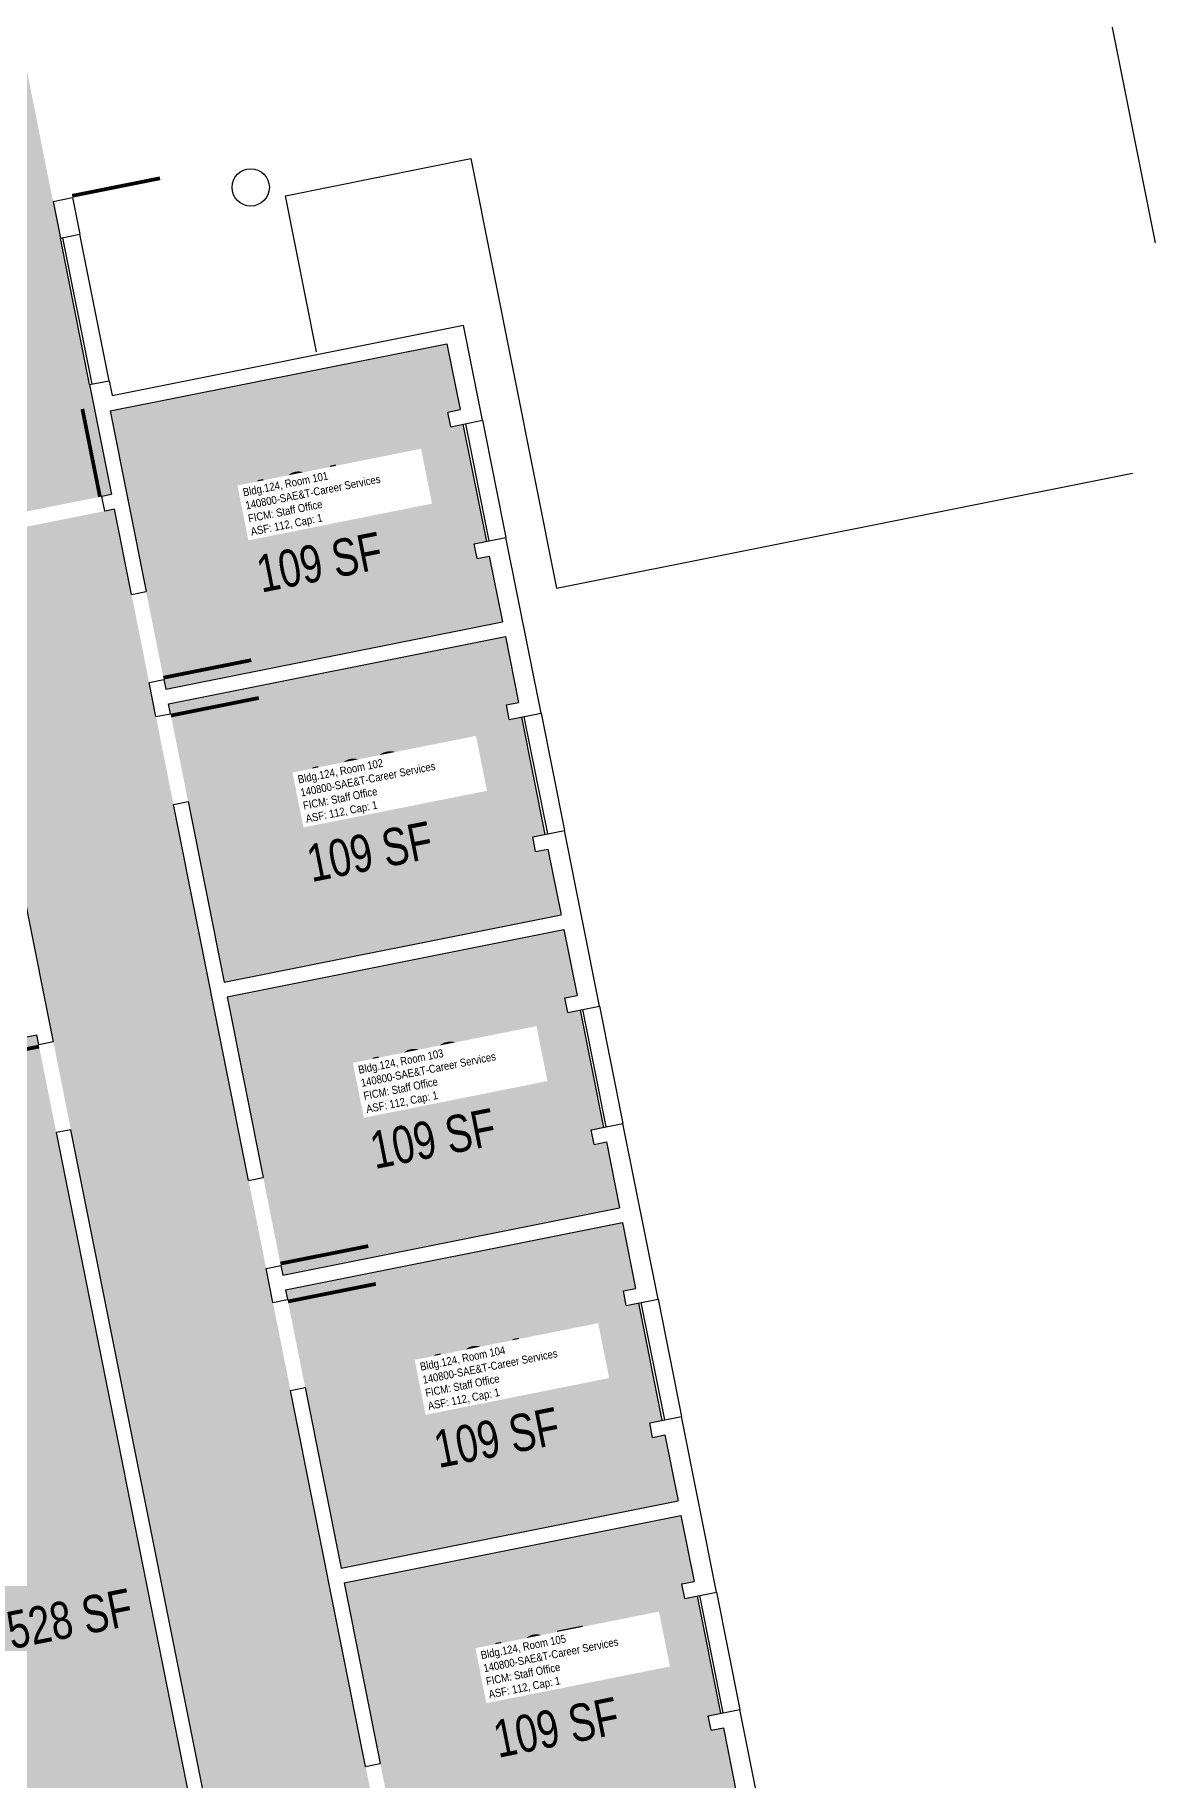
# Model space of a CAD drawing. Header units: inches. Extents: x 69201241 to 69203021, y 27664788 to 27666804.
# Drawn here: x 69201798 to 69202248, y 27665310 to 27666011 of the extents above; entities that cross this region are included whole.
import ezdxf
from ezdxf.enums import TextEntityAlignment as Align

# ---------------------------------------------------------------- set-up
doc = ezdxf.new("R2010")
doc.units = ezdxf.units.IN
doc.header["$LTSCALE"] = 100
doc.header["$MEASUREMENT"] = 0
for name, color, linetype in [('A-DOOR', 2, 'CONTINUOUS'), ('A-GLAZ', 1, 'CONTINUOUS'), ('A-IDEN-RNUM', 7, 'CONTINUOUS'), ('A-IDEN-SNUM', 4, 'CONTINUOUS'), ('A-IDEN-VNUM', 4, 'CONTINUOUS'), ('A-SITE', 3, 'CONTINUOUS'), ('A-WALL', 5, 'CONTINUOUS'), ('AREA-TEXT', 3, 'CONTINUOUS'), ('Rooms-Category-Color', 7, 'CONTINUOUS'), ('Rooms-College-Color', 7, 'CONTINUOUS'), ('Rooms-Department-Color', 7, 'CONTINUOUS'), ('Rooms-Division-Color', 7, 'CONTINUOUS'), ('Rooms-Information', 7, 'CONTINUOUS')]:
    doc.layers.add(name, color=color, linetype=linetype)
doc.styles.add('CP_AREA', font='arial.ttf', dxfattribs={"height": 15})
doc.styles.add('CP_ROOMSNUMBER', font='arial.ttf', dxfattribs={"height": 1})
doc.styles.add('CP_ROOMVNUMBER', font='arial.ttf', dxfattribs={"width": 0.85, "height": 0.075})

msp = doc.modelspace()

# ---------------------------------------------------------------- hatches: boundary and pattern name
at = {"layer": 'Rooms-Category-Color', "true_color": 0xadadad}
for points in [[(69201558.71, 27666104.87), (69201551.66, 27666140.17), (69201548.33, 27666156.84), (69201541.27, 27666192.14), (69201531.67, 27666240.19), (69201526.67, 27666265.21), (69201601.59, 27666377.56), (69201626.62, 27666382.56), (69201674.67, 27666392.16), (69201709.97, 27666399.21), (69201720.75, 27666401.37), (69201761.94, 27666409.6), (69201797.24, 27666416.65), (69201807.05, 27666418.61), (69201814.6, 27666420.12), (69201854.12, 27666428.02), (69201860, 27666429.2), (69201875.69, 27666432.33), (69201878.63, 27666417.62), (69201885.68, 27666382.32), (69201889.8, 27666361.73), (69201971.19, 27666377.99), (69202006.49, 27666385.05), (69202008.45, 27666385.44), (69202012.61, 27666382.66), (69202059.59, 27666351.33), (69202063.75, 27666348.56), (69202068.65, 27666324.04), (69202109.84, 27666332.27), (69202121.99, 27666271.48), (69202122.77, 27666267.55), (69202078.64, 27666258.74), (69202043.33, 27666251.68), (69202037.46, 27666250.5), (69202019.81, 27666246.98), (69202005.1, 27666244.04), (69201934.49, 27666229.93), (69201919.78, 27666226.99), (69201860.95, 27666215.23), (69201856.03, 27666214.25), (69201855.06, 27666214.06), (69201826.85, 27666355.27), (69201820.96, 27666354.09), (69201825.47, 27666331.54), (69201758.79, 27666318.21), (69201754.28, 27666340.76), (69201748.4, 27666339.59), (69201769.7, 27666232.97), (69201673.08, 27666297.41), (69201676.41, 27666302.4), (69201681.4, 27666299.07), (69201684.73, 27666304.06), (69201674.75, 27666310.72), (69201664.76, 27666295.75), (69201626.48, 27666238.34), (69201616.49, 27666223.37), (69201626.47, 27666216.71), (69201629.8, 27666221.7), (69201624.81, 27666225.03), (69201628.14, 27666230.02), (69201724.76, 27666165.58), (69201618.14, 27666144.28), (69201619.32, 27666138.4), (69201641.87, 27666142.9), (69201655.2, 27666076.22), (69201632.45, 27666072.69), (69201633.23, 27666068.77), (69201633.75, 27666066.2), (69201775.02, 27666094.06), (69201775.22, 27666093.07), (69201776.2, 27666088.16), (69201787.96, 27666029.33), (69201790.9, 27666014.62), (69201792.66, 27666005.79), (69201793.84, 27665999.91), (69201805.01, 27665944.01), (69201807.95, 27665929.3), (69201811.48, 27665911.65), (69201812.65, 27665905.77), (69201819.71, 27665870.47), (69201828.52, 27665826.34), (69201766.74, 27665813.99), (69201763.8, 27665813.41), (69201754.98, 27665857.53), (69201749.5, 27665884.99), (69201748.13, 27665891.86), (69201741.9, 27665896.01), (69201694.35, 27665927.72), (69201688.12, 27665931.87), (69201667.53, 27665927.76), (69201666.35, 27665933.64), (69201659.3, 27665968.94), (69201658.51, 27665972.87), (69201657.34, 27665978.75), (69201656.56, 27665982.67), (69201652.05, 27666005.23), (69201631.46, 27666001.11), (69201596.15, 27665994.06), (69201581.44, 27665991.12), (69201570.08, 27666047.99)], [(69201934.87, 27664957.33), (69201920.76, 27665027.94), (69201850.16, 27665013.83), (69201847.22, 27665013.24), (69201845.5, 27665012.9), (69201840.88, 27665005.97), (69201820.91, 27664976.02), (69201818.63, 27664972.6), (69201815.2, 27664974.88), (69201785.25, 27664994.86), (69201779.8, 27664998.49), (69201768.97, 27665052.67), (69201767.8, 27665058.56), (69201757.41, 27665110.53), (69201756.97, 27665112.73), (69201760.61, 27665118.19), (69201780.58, 27665148.14), (69201782.86, 27665151.56), (69201786.29, 27665149.28), (69201816.24, 27665129.3), (69201823.16, 27665124.69), (69201898.42, 27665139.73), (69201812.2, 27665571.2), (69201805.15, 27665606.5), (69201778.89, 27665737.9), (69201771.84, 27665773.2), (69201764.98, 27665807.52), (69201767.92, 27665808.11), (69201829.7, 27665820.46), (69201830.29, 27665817.51), (69201831.46, 27665811.63), (69201836.56, 27665786.13), (69201843.61, 27665750.83), (69201846.36, 27665737.1), (69201849.1, 27665723.38), (69201850.27, 27665717.49), (69201853.41, 27665701.8), (69201867.71, 27665630.22), (69201869.28, 27665622.37), (69201883.59, 27665550.79), (69201886.72, 27665535.1), (69201887.9, 27665529.21), (69201890.64, 27665515.49), (69201893.38, 27665501.76), (69201900.44, 27665466.46), (69201905.53, 27665440.96), (69201906.71, 27665435.08), (69201924.35, 27665346.82), (69201925.52, 27665340.94), (69201930.62, 27665315.44), (69201937.67, 27665280.14), (69201940.41, 27665266.41), (69201943.16, 27665252.68), (69201944.33, 27665246.8), (69201947.47, 27665231.11), (69201961.77, 27665159.52), (69201963.34, 27665151.68), (69201972.35, 27665106.57), (69201977.64, 27665080.09), (69201984.7, 27665044.79), (69201985.48, 27665040.87), (69201987.44, 27665031.06), (69201994.5, 27664995.76), (69201999.59, 27664970.27), (69201940.76, 27664958.51)]]:
    msp.add_hatch(color=253, dxfattribs=at).paths.add_polyline_path(points)
at = {"layer": 'Rooms-Category-Color', "true_color": 0xfa9ba3}
for points in [[(69201980.31, 27665801.6), (69201975.41, 27665800.62), (69201974.23, 27665806.51), (69201979.14, 27665807.49), (69201969.73, 27665854.56), (69201964.83, 27665853.58), (69201963.65, 27665859.46), (69201968.56, 27665860.44), (69201963.26, 27665886.92), (69201827.94, 27665859.88), (69201842.44, 27665787.31), (69201849.5, 27665752.01), (69201850.28, 27665748.09), (69201985.6, 27665775.13)], [(69201988.34, 27665735.9), (69201987.17, 27665741.79), (69201992.07, 27665742.77), (69201986.78, 27665769.24), (69201851.45, 27665742.2), (69201852.24, 27665738.28), (69201859.29, 27665702.98), (69201873.79, 27665630.41), (69202009.12, 27665657.45), (69202003.83, 27665683.93), (69201998.92, 27665682.95), (69201997.75, 27665688.83), (69202002.65, 27665689.81), (69201993.25, 27665736.88)], [(69202027.34, 27665566.26), (69202022.44, 27665565.28), (69202021.26, 27665571.16), (69202026.17, 27665572.14), (69202016.76, 27665619.21), (69202011.86, 27665618.23), (69202010.68, 27665624.11), (69202015.58, 27665625.09), (69202010.29, 27665651.57), (69201874.97, 27665624.53), (69201889.47, 27665551.96), (69201896.52, 27665516.66), (69201897.31, 27665512.74), (69202032.63, 27665539.78)], [(69201542.72, 27665475.54), (69201537.82, 27665474.56), (69201528.42, 27665521.62), (69201533.32, 27665522.6), (69201532.14, 27665528.49), (69201527.24, 27665527.51), (69201522.14, 27665553), (69201521.95, 27665553.99), (69201798.48, 27665609.24), (69201799.27, 27665605.32), (69201806.32, 27665570.02), (69201867.85, 27665262.11), (69201725.66, 27665233.69), (69201690.36, 27665226.64), (69201672.71, 27665223.11), (69201608.97, 27665210.38), (69201591.32, 27665206.85), (69201586.03, 27665233.32), (69201590.93, 27665234.3), (69201589.75, 27665240.19), (69201584.85, 27665239.21), (69201578.38, 27665271.57), (69201577.21, 27665277.45), (69201575.44, 27665286.28), (69201580.35, 27665287.26), (69201579.17, 27665293.14), (69201574.27, 27665292.16), (69201562.51, 27665351), (69201567.41, 27665351.98), (69201566.24, 27665357.86), (69201561.34, 27665356.88), (69201559.57, 27665365.71), (69201558.4, 27665371.59), (69201551.93, 27665403.95), (69201556.83, 27665404.93), (69201555.66, 27665410.81), (69201550.75, 27665409.84), (69201540.76, 27665459.85), (69201539.58, 27665465.73), (69201539, 27665468.67), (69201543.9, 27665469.65)], [(69202035.37, 27665500.56), (69202034.2, 27665506.44), (69202039.1, 27665507.42), (69202033.81, 27665533.9), (69201898.48, 27665506.86), (69201899.27, 27665502.93), (69201906.32, 27665467.63), (69201920.82, 27665395.07), (69202056.15, 27665422.11), (69202050.86, 27665448.58), (69202045.95, 27665447.6), (69202044.78, 27665453.49), (69202049.68, 27665454.47), (69202040.28, 27665501.54)], [(69202074.37, 27665330.91), (69202069.47, 27665329.93), (69202068.29, 27665335.81), (69202073.2, 27665336.79), (69202063.79, 27665383.86), (69202058.89, 27665382.88), (69202057.71, 27665388.77), (69202062.61, 27665389.75), (69202057.32, 27665416.22), (69201922, 27665389.18), (69201936.5, 27665316.62), (69201943.55, 27665281.31), (69201944.34, 27665277.39), (69202079.66, 27665304.43)]]:
    msp.add_hatch(color=241, dxfattribs=at).paths.add_polyline_path(points)
at = {"layer": 'Rooms-College-Color', "true_color": 0xadadad}
for points in [[(69201558.71, 27666104.87), (69201551.66, 27666140.17), (69201548.33, 27666156.84), (69201541.27, 27666192.14), (69201531.67, 27666240.19), (69201526.67, 27666265.21), (69201601.59, 27666377.56), (69201626.62, 27666382.56), (69201674.67, 27666392.16), (69201709.97, 27666399.21), (69201720.75, 27666401.37), (69201761.94, 27666409.6), (69201797.24, 27666416.65), (69201807.05, 27666418.61), (69201814.6, 27666420.12), (69201854.12, 27666428.02), (69201860, 27666429.2), (69201875.69, 27666432.33), (69201878.63, 27666417.62), (69201885.68, 27666382.32), (69201889.8, 27666361.73), (69201971.19, 27666377.99), (69202006.49, 27666385.05), (69202008.45, 27666385.44), (69202012.61, 27666382.66), (69202059.59, 27666351.33), (69202063.75, 27666348.56), (69202068.65, 27666324.04), (69202109.84, 27666332.27), (69202121.99, 27666271.48), (69202122.77, 27666267.55), (69202078.64, 27666258.74), (69202043.33, 27666251.68), (69202037.46, 27666250.5), (69202019.81, 27666246.98), (69202005.1, 27666244.04), (69201934.49, 27666229.93), (69201919.78, 27666226.99), (69201860.95, 27666215.23), (69201856.03, 27666214.25), (69201855.06, 27666214.06), (69201826.85, 27666355.27), (69201820.96, 27666354.09), (69201825.47, 27666331.54), (69201758.79, 27666318.21), (69201754.28, 27666340.76), (69201748.4, 27666339.59), (69201769.7, 27666232.97), (69201673.08, 27666297.41), (69201676.41, 27666302.4), (69201681.4, 27666299.07), (69201684.73, 27666304.06), (69201674.75, 27666310.72), (69201664.76, 27666295.75), (69201626.48, 27666238.34), (69201616.49, 27666223.37), (69201626.47, 27666216.71), (69201629.8, 27666221.7), (69201624.81, 27666225.03), (69201628.14, 27666230.02), (69201724.76, 27666165.58), (69201618.14, 27666144.28), (69201619.32, 27666138.4), (69201641.87, 27666142.9), (69201655.2, 27666076.22), (69201632.45, 27666072.69), (69201633.23, 27666068.77), (69201633.75, 27666066.2), (69201775.02, 27666094.06), (69201775.22, 27666093.07), (69201776.2, 27666088.16), (69201787.96, 27666029.33), (69201790.9, 27666014.62), (69201792.66, 27666005.79), (69201793.84, 27665999.91), (69201805.01, 27665944.01), (69201807.95, 27665929.3), (69201811.48, 27665911.65), (69201812.65, 27665905.77), (69201819.71, 27665870.47), (69201828.52, 27665826.34), (69201766.74, 27665813.99), (69201763.8, 27665813.41), (69201754.98, 27665857.53), (69201749.5, 27665884.99), (69201748.13, 27665891.86), (69201741.9, 27665896.01), (69201694.35, 27665927.72), (69201688.12, 27665931.87), (69201667.53, 27665927.76), (69201666.35, 27665933.64), (69201659.3, 27665968.94), (69201658.51, 27665972.87), (69201657.34, 27665978.75), (69201656.56, 27665982.67), (69201652.05, 27666005.23), (69201631.46, 27666001.11), (69201596.15, 27665994.06), (69201581.44, 27665991.12), (69201570.08, 27666047.99)], [(69201934.87, 27664957.33), (69201920.76, 27665027.94), (69201850.16, 27665013.83), (69201847.22, 27665013.24), (69201845.5, 27665012.9), (69201840.88, 27665005.97), (69201820.91, 27664976.02), (69201818.63, 27664972.6), (69201815.2, 27664974.88), (69201785.25, 27664994.86), (69201779.8, 27664998.49), (69201768.97, 27665052.67), (69201767.8, 27665058.56), (69201757.41, 27665110.53), (69201756.97, 27665112.73), (69201760.61, 27665118.19), (69201780.58, 27665148.14), (69201782.86, 27665151.56), (69201786.29, 27665149.28), (69201816.24, 27665129.3), (69201823.16, 27665124.69), (69201898.42, 27665139.73), (69201812.2, 27665571.2), (69201805.15, 27665606.5), (69201778.89, 27665737.9), (69201771.84, 27665773.2), (69201764.98, 27665807.52), (69201767.92, 27665808.11), (69201829.7, 27665820.46), (69201830.29, 27665817.51), (69201831.46, 27665811.63), (69201836.56, 27665786.13), (69201843.61, 27665750.83), (69201846.36, 27665737.1), (69201849.1, 27665723.38), (69201850.27, 27665717.49), (69201853.41, 27665701.8), (69201867.71, 27665630.22), (69201869.28, 27665622.37), (69201883.59, 27665550.79), (69201886.72, 27665535.1), (69201887.9, 27665529.21), (69201890.64, 27665515.49), (69201893.38, 27665501.76), (69201900.44, 27665466.46), (69201905.53, 27665440.96), (69201906.71, 27665435.08), (69201924.35, 27665346.82), (69201925.52, 27665340.94), (69201930.62, 27665315.44), (69201937.67, 27665280.14), (69201940.41, 27665266.41), (69201943.16, 27665252.68), (69201944.33, 27665246.8), (69201947.47, 27665231.11), (69201961.77, 27665159.52), (69201963.34, 27665151.68), (69201972.35, 27665106.57), (69201977.64, 27665080.09), (69201984.7, 27665044.79), (69201985.48, 27665040.87), (69201987.44, 27665031.06), (69201994.5, 27664995.76), (69201999.59, 27664970.27), (69201940.76, 27664958.51)]]:
    msp.add_hatch(color=253, dxfattribs=at).paths.add_polyline_path(points)
at = {"layer": 'Rooms-College-Color', "true_color": 0x80bc67}
for points in [[(69201980.31, 27665801.6), (69201975.41, 27665800.62), (69201974.23, 27665806.51), (69201979.14, 27665807.49), (69201969.73, 27665854.56), (69201964.83, 27665853.58), (69201963.65, 27665859.46), (69201968.56, 27665860.44), (69201963.26, 27665886.92), (69201827.94, 27665859.88), (69201842.44, 27665787.31), (69201849.5, 27665752.01), (69201850.28, 27665748.09), (69201985.6, 27665775.13)], [(69201988.34, 27665735.9), (69201987.17, 27665741.79), (69201992.07, 27665742.77), (69201986.78, 27665769.24), (69201851.45, 27665742.2), (69201852.24, 27665738.28), (69201859.29, 27665702.98), (69201873.79, 27665630.41), (69202009.12, 27665657.45), (69202003.83, 27665683.93), (69201998.92, 27665682.95), (69201997.75, 27665688.83), (69202002.65, 27665689.81), (69201993.25, 27665736.88)], [(69202027.34, 27665566.26), (69202022.44, 27665565.28), (69202021.26, 27665571.16), (69202026.17, 27665572.14), (69202016.76, 27665619.21), (69202011.86, 27665618.23), (69202010.68, 27665624.11), (69202015.58, 27665625.09), (69202010.29, 27665651.57), (69201874.97, 27665624.53), (69201889.47, 27665551.96), (69201896.52, 27665516.66), (69201897.31, 27665512.74), (69202032.63, 27665539.78)], [(69201542.72, 27665475.54), (69201537.82, 27665474.56), (69201528.42, 27665521.62), (69201533.32, 27665522.6), (69201532.14, 27665528.49), (69201527.24, 27665527.51), (69201522.14, 27665553), (69201521.95, 27665553.99), (69201798.48, 27665609.24), (69201799.27, 27665605.32), (69201806.32, 27665570.02), (69201867.85, 27665262.11), (69201725.66, 27665233.69), (69201690.36, 27665226.64), (69201672.71, 27665223.11), (69201608.97, 27665210.38), (69201591.32, 27665206.85), (69201586.03, 27665233.32), (69201590.93, 27665234.3), (69201589.75, 27665240.19), (69201584.85, 27665239.21), (69201578.38, 27665271.57), (69201577.21, 27665277.45), (69201575.44, 27665286.28), (69201580.35, 27665287.26), (69201579.17, 27665293.14), (69201574.27, 27665292.16), (69201562.51, 27665351), (69201567.41, 27665351.98), (69201566.24, 27665357.86), (69201561.34, 27665356.88), (69201559.57, 27665365.71), (69201558.4, 27665371.59), (69201551.93, 27665403.95), (69201556.83, 27665404.93), (69201555.66, 27665410.81), (69201550.75, 27665409.84), (69201540.76, 27665459.85), (69201539.58, 27665465.73), (69201539, 27665468.67), (69201543.9, 27665469.65)], [(69202035.37, 27665500.56), (69202034.2, 27665506.44), (69202039.1, 27665507.42), (69202033.81, 27665533.9), (69201898.48, 27665506.86), (69201899.27, 27665502.93), (69201906.32, 27665467.63), (69201920.82, 27665395.07), (69202056.15, 27665422.11), (69202050.86, 27665448.58), (69202045.95, 27665447.6), (69202044.78, 27665453.49), (69202049.68, 27665454.47), (69202040.28, 27665501.54)], [(69202074.37, 27665330.91), (69202069.47, 27665329.93), (69202068.29, 27665335.81), (69202073.2, 27665336.79), (69202063.79, 27665383.86), (69202058.89, 27665382.88), (69202057.71, 27665388.77), (69202062.61, 27665389.75), (69202057.32, 27665416.22), (69201922, 27665389.18), (69201936.5, 27665316.62), (69201943.55, 27665281.31), (69201944.34, 27665277.39), (69202079.66, 27665304.43)]]:
    msp.add_hatch(color=83, dxfattribs=at).paths.add_polyline_path(points)
at = {"layer": 'Rooms-Department-Color', "true_color": 0xacacac}
for points in [[(69201558.71, 27666104.87), (69201551.66, 27666140.17), (69201548.33, 27666156.84), (69201541.27, 27666192.14), (69201531.67, 27666240.19), (69201526.67, 27666265.21), (69201601.59, 27666377.56), (69201626.62, 27666382.56), (69201674.67, 27666392.16), (69201709.97, 27666399.21), (69201720.75, 27666401.37), (69201761.94, 27666409.6), (69201797.24, 27666416.65), (69201807.05, 27666418.61), (69201814.6, 27666420.12), (69201854.12, 27666428.02), (69201860, 27666429.2), (69201875.69, 27666432.33), (69201878.63, 27666417.62), (69201885.68, 27666382.32), (69201889.8, 27666361.73), (69201971.19, 27666377.99), (69202006.49, 27666385.05), (69202008.45, 27666385.44), (69202012.61, 27666382.66), (69202059.59, 27666351.33), (69202063.75, 27666348.56), (69202068.65, 27666324.04), (69202109.84, 27666332.27), (69202121.99, 27666271.48), (69202122.77, 27666267.55), (69202078.64, 27666258.74), (69202043.33, 27666251.68), (69202037.46, 27666250.5), (69202019.81, 27666246.98), (69202005.1, 27666244.04), (69201934.49, 27666229.93), (69201919.78, 27666226.99), (69201860.95, 27666215.23), (69201856.03, 27666214.25), (69201855.06, 27666214.06), (69201826.85, 27666355.27), (69201820.96, 27666354.09), (69201825.47, 27666331.54), (69201758.79, 27666318.21), (69201754.28, 27666340.76), (69201748.4, 27666339.59), (69201769.7, 27666232.97), (69201673.08, 27666297.41), (69201676.41, 27666302.4), (69201681.4, 27666299.07), (69201684.73, 27666304.06), (69201674.75, 27666310.72), (69201664.76, 27666295.75), (69201626.48, 27666238.34), (69201616.49, 27666223.37), (69201626.47, 27666216.71), (69201629.8, 27666221.7), (69201624.81, 27666225.03), (69201628.14, 27666230.02), (69201724.76, 27666165.58), (69201618.14, 27666144.28), (69201619.32, 27666138.4), (69201641.87, 27666142.9), (69201655.2, 27666076.22), (69201632.45, 27666072.69), (69201633.23, 27666068.77), (69201633.75, 27666066.2), (69201775.02, 27666094.06), (69201775.22, 27666093.07), (69201776.2, 27666088.16), (69201787.96, 27666029.33), (69201790.9, 27666014.62), (69201792.66, 27666005.79), (69201793.84, 27665999.91), (69201805.01, 27665944.01), (69201807.95, 27665929.3), (69201811.48, 27665911.65), (69201812.65, 27665905.77), (69201819.71, 27665870.47), (69201828.52, 27665826.34), (69201766.74, 27665813.99), (69201763.8, 27665813.41), (69201754.98, 27665857.53), (69201749.5, 27665884.99), (69201748.13, 27665891.86), (69201741.9, 27665896.01), (69201694.35, 27665927.72), (69201688.12, 27665931.87), (69201667.53, 27665927.76), (69201666.35, 27665933.64), (69201659.3, 27665968.94), (69201658.51, 27665972.87), (69201657.34, 27665978.75), (69201656.56, 27665982.67), (69201652.05, 27666005.23), (69201631.46, 27666001.11), (69201596.15, 27665994.06), (69201581.44, 27665991.12), (69201570.08, 27666047.99)], [(69201934.87, 27664957.33), (69201920.76, 27665027.94), (69201850.16, 27665013.83), (69201847.22, 27665013.24), (69201845.5, 27665012.9), (69201840.88, 27665005.97), (69201820.91, 27664976.02), (69201818.63, 27664972.6), (69201815.2, 27664974.88), (69201785.25, 27664994.86), (69201779.8, 27664998.49), (69201768.97, 27665052.67), (69201767.8, 27665058.56), (69201757.41, 27665110.53), (69201756.97, 27665112.73), (69201760.61, 27665118.19), (69201780.58, 27665148.14), (69201782.86, 27665151.56), (69201786.29, 27665149.28), (69201816.24, 27665129.3), (69201823.16, 27665124.69), (69201898.42, 27665139.73), (69201812.2, 27665571.2), (69201805.15, 27665606.5), (69201778.89, 27665737.9), (69201771.84, 27665773.2), (69201764.98, 27665807.52), (69201767.92, 27665808.11), (69201829.7, 27665820.46), (69201830.29, 27665817.51), (69201831.46, 27665811.63), (69201836.56, 27665786.13), (69201843.61, 27665750.83), (69201846.36, 27665737.1), (69201849.1, 27665723.38), (69201850.27, 27665717.49), (69201853.41, 27665701.8), (69201867.71, 27665630.22), (69201869.28, 27665622.37), (69201883.59, 27665550.79), (69201886.72, 27665535.1), (69201887.9, 27665529.21), (69201890.64, 27665515.49), (69201893.38, 27665501.76), (69201900.44, 27665466.46), (69201905.53, 27665440.96), (69201906.71, 27665435.08), (69201924.35, 27665346.82), (69201925.52, 27665340.94), (69201930.62, 27665315.44), (69201937.67, 27665280.14), (69201940.41, 27665266.41), (69201943.16, 27665252.68), (69201944.33, 27665246.8), (69201947.47, 27665231.11), (69201961.77, 27665159.52), (69201963.34, 27665151.68), (69201972.35, 27665106.57), (69201977.64, 27665080.09), (69201984.7, 27665044.79), (69201985.48, 27665040.87), (69201987.44, 27665031.06), (69201994.5, 27664995.76), (69201999.59, 27664970.27), (69201940.76, 27664958.51)]]:
    msp.add_hatch(color=253, dxfattribs=at).paths.add_polyline_path(points)
at = {"layer": 'Rooms-Department-Color', "true_color": 0x604aed}
for points in [[(69201980.31, 27665801.6), (69201975.41, 27665800.62), (69201974.23, 27665806.51), (69201979.14, 27665807.49), (69201969.73, 27665854.56), (69201964.83, 27665853.58), (69201963.65, 27665859.46), (69201968.56, 27665860.44), (69201963.26, 27665886.92), (69201827.94, 27665859.88), (69201842.44, 27665787.31), (69201849.5, 27665752.01), (69201850.28, 27665748.09), (69201985.6, 27665775.13)], [(69201988.34, 27665735.9), (69201987.17, 27665741.79), (69201992.07, 27665742.77), (69201986.78, 27665769.24), (69201851.45, 27665742.2), (69201852.24, 27665738.28), (69201859.29, 27665702.98), (69201873.79, 27665630.41), (69202009.12, 27665657.45), (69202003.83, 27665683.93), (69201998.92, 27665682.95), (69201997.75, 27665688.83), (69202002.65, 27665689.81), (69201993.25, 27665736.88)], [(69202027.34, 27665566.26), (69202022.44, 27665565.28), (69202021.26, 27665571.16), (69202026.17, 27665572.14), (69202016.76, 27665619.21), (69202011.86, 27665618.23), (69202010.68, 27665624.11), (69202015.58, 27665625.09), (69202010.29, 27665651.57), (69201874.97, 27665624.53), (69201889.47, 27665551.96), (69201896.52, 27665516.66), (69201897.31, 27665512.74), (69202032.63, 27665539.78)], [(69201542.72, 27665475.54), (69201537.82, 27665474.56), (69201528.42, 27665521.62), (69201533.32, 27665522.6), (69201532.14, 27665528.49), (69201527.24, 27665527.51), (69201522.14, 27665553), (69201521.95, 27665553.99), (69201798.48, 27665609.24), (69201799.27, 27665605.32), (69201806.32, 27665570.02), (69201867.85, 27665262.11), (69201725.66, 27665233.69), (69201690.36, 27665226.64), (69201672.71, 27665223.11), (69201608.97, 27665210.38), (69201591.32, 27665206.85), (69201586.03, 27665233.32), (69201590.93, 27665234.3), (69201589.75, 27665240.19), (69201584.85, 27665239.21), (69201578.38, 27665271.57), (69201577.21, 27665277.45), (69201575.44, 27665286.28), (69201580.35, 27665287.26), (69201579.17, 27665293.14), (69201574.27, 27665292.16), (69201562.51, 27665351), (69201567.41, 27665351.98), (69201566.24, 27665357.86), (69201561.34, 27665356.88), (69201559.57, 27665365.71), (69201558.4, 27665371.59), (69201551.93, 27665403.95), (69201556.83, 27665404.93), (69201555.66, 27665410.81), (69201550.75, 27665409.84), (69201540.76, 27665459.85), (69201539.58, 27665465.73), (69201539, 27665468.67), (69201543.9, 27665469.65)], [(69202035.37, 27665500.56), (69202034.2, 27665506.44), (69202039.1, 27665507.42), (69202033.81, 27665533.9), (69201898.48, 27665506.86), (69201899.27, 27665502.93), (69201906.32, 27665467.63), (69201920.82, 27665395.07), (69202056.15, 27665422.11), (69202050.86, 27665448.58), (69202045.95, 27665447.6), (69202044.78, 27665453.49), (69202049.68, 27665454.47), (69202040.28, 27665501.54)], [(69202074.37, 27665330.91), (69202069.47, 27665329.93), (69202068.29, 27665335.81), (69202073.2, 27665336.79), (69202063.79, 27665383.86), (69202058.89, 27665382.88), (69202057.71, 27665388.77), (69202062.61, 27665389.75), (69202057.32, 27665416.22), (69201922, 27665389.18), (69201936.5, 27665316.62), (69201943.55, 27665281.31), (69201944.34, 27665277.39), (69202079.66, 27665304.43)]]:
    msp.add_hatch(color=173, dxfattribs=at).paths.add_polyline_path(points)
at = {"layer": 'Rooms-Division-Color', "true_color": 0xadadad}
for points in [[(69201558.71, 27666104.87), (69201551.66, 27666140.17), (69201548.33, 27666156.84), (69201541.27, 27666192.14), (69201531.67, 27666240.19), (69201526.67, 27666265.21), (69201601.59, 27666377.56), (69201626.62, 27666382.56), (69201674.67, 27666392.16), (69201709.97, 27666399.21), (69201720.75, 27666401.37), (69201761.94, 27666409.6), (69201797.24, 27666416.65), (69201807.05, 27666418.61), (69201814.6, 27666420.12), (69201854.12, 27666428.02), (69201860, 27666429.2), (69201875.69, 27666432.33), (69201878.63, 27666417.62), (69201885.68, 27666382.32), (69201889.8, 27666361.73), (69201971.19, 27666377.99), (69202006.49, 27666385.05), (69202008.45, 27666385.44), (69202012.61, 27666382.66), (69202059.59, 27666351.33), (69202063.75, 27666348.56), (69202068.65, 27666324.04), (69202109.84, 27666332.27), (69202121.99, 27666271.48), (69202122.77, 27666267.55), (69202078.64, 27666258.74), (69202043.33, 27666251.68), (69202037.46, 27666250.5), (69202019.81, 27666246.98), (69202005.1, 27666244.04), (69201934.49, 27666229.93), (69201919.78, 27666226.99), (69201860.95, 27666215.23), (69201856.03, 27666214.25), (69201855.06, 27666214.06), (69201826.85, 27666355.27), (69201820.96, 27666354.09), (69201825.47, 27666331.54), (69201758.79, 27666318.21), (69201754.28, 27666340.76), (69201748.4, 27666339.59), (69201769.7, 27666232.97), (69201673.08, 27666297.41), (69201676.41, 27666302.4), (69201681.4, 27666299.07), (69201684.73, 27666304.06), (69201674.75, 27666310.72), (69201664.76, 27666295.75), (69201626.48, 27666238.34), (69201616.49, 27666223.37), (69201626.47, 27666216.71), (69201629.8, 27666221.7), (69201624.81, 27666225.03), (69201628.14, 27666230.02), (69201724.76, 27666165.58), (69201618.14, 27666144.28), (69201619.32, 27666138.4), (69201641.87, 27666142.9), (69201655.2, 27666076.22), (69201632.45, 27666072.69), (69201633.23, 27666068.77), (69201633.75, 27666066.2), (69201775.02, 27666094.06), (69201775.22, 27666093.07), (69201776.2, 27666088.16), (69201787.96, 27666029.33), (69201790.9, 27666014.62), (69201792.66, 27666005.79), (69201793.84, 27665999.91), (69201805.01, 27665944.01), (69201807.95, 27665929.3), (69201811.48, 27665911.65), (69201812.65, 27665905.77), (69201819.71, 27665870.47), (69201828.52, 27665826.34), (69201766.74, 27665813.99), (69201763.8, 27665813.41), (69201754.98, 27665857.53), (69201749.5, 27665884.99), (69201748.13, 27665891.86), (69201741.9, 27665896.01), (69201694.35, 27665927.72), (69201688.12, 27665931.87), (69201667.53, 27665927.76), (69201666.35, 27665933.64), (69201659.3, 27665968.94), (69201658.51, 27665972.87), (69201657.34, 27665978.75), (69201656.56, 27665982.67), (69201652.05, 27666005.23), (69201631.46, 27666001.11), (69201596.15, 27665994.06), (69201581.44, 27665991.12), (69201570.08, 27666047.99)], [(69201934.87, 27664957.33), (69201920.76, 27665027.94), (69201850.16, 27665013.83), (69201847.22, 27665013.24), (69201845.5, 27665012.9), (69201840.88, 27665005.97), (69201820.91, 27664976.02), (69201818.63, 27664972.6), (69201815.2, 27664974.88), (69201785.25, 27664994.86), (69201779.8, 27664998.49), (69201768.97, 27665052.67), (69201767.8, 27665058.56), (69201757.41, 27665110.53), (69201756.97, 27665112.73), (69201760.61, 27665118.19), (69201780.58, 27665148.14), (69201782.86, 27665151.56), (69201786.29, 27665149.28), (69201816.24, 27665129.3), (69201823.16, 27665124.69), (69201898.42, 27665139.73), (69201812.2, 27665571.2), (69201805.15, 27665606.5), (69201778.89, 27665737.9), (69201771.84, 27665773.2), (69201764.98, 27665807.52), (69201767.92, 27665808.11), (69201829.7, 27665820.46), (69201830.29, 27665817.51), (69201831.46, 27665811.63), (69201836.56, 27665786.13), (69201843.61, 27665750.83), (69201846.36, 27665737.1), (69201849.1, 27665723.38), (69201850.27, 27665717.49), (69201853.41, 27665701.8), (69201867.71, 27665630.22), (69201869.28, 27665622.37), (69201883.59, 27665550.79), (69201886.72, 27665535.1), (69201887.9, 27665529.21), (69201890.64, 27665515.49), (69201893.38, 27665501.76), (69201900.44, 27665466.46), (69201905.53, 27665440.96), (69201906.71, 27665435.08), (69201924.35, 27665346.82), (69201925.52, 27665340.94), (69201930.62, 27665315.44), (69201937.67, 27665280.14), (69201940.41, 27665266.41), (69201943.16, 27665252.68), (69201944.33, 27665246.8), (69201947.47, 27665231.11), (69201961.77, 27665159.52), (69201963.34, 27665151.68), (69201972.35, 27665106.57), (69201977.64, 27665080.09), (69201984.7, 27665044.79), (69201985.48, 27665040.87), (69201987.44, 27665031.06), (69201994.5, 27664995.76), (69201999.59, 27664970.27), (69201940.76, 27664958.51)]]:
    msp.add_hatch(color=253, dxfattribs=at).paths.add_polyline_path(points)
at = {"layer": 'Rooms-Division-Color', "true_color": 0x604aed}
for points in [[(69201980.31, 27665801.6), (69201975.41, 27665800.62), (69201974.23, 27665806.51), (69201979.14, 27665807.49), (69201969.73, 27665854.56), (69201964.83, 27665853.58), (69201963.65, 27665859.46), (69201968.56, 27665860.44), (69201963.26, 27665886.92), (69201827.94, 27665859.88), (69201842.44, 27665787.31), (69201849.5, 27665752.01), (69201850.28, 27665748.09), (69201985.6, 27665775.13)], [(69201988.34, 27665735.9), (69201987.17, 27665741.79), (69201992.07, 27665742.77), (69201986.78, 27665769.24), (69201851.45, 27665742.2), (69201852.24, 27665738.28), (69201859.29, 27665702.98), (69201873.79, 27665630.41), (69202009.12, 27665657.45), (69202003.83, 27665683.93), (69201998.92, 27665682.95), (69201997.75, 27665688.83), (69202002.65, 27665689.81), (69201993.25, 27665736.88)], [(69202027.34, 27665566.26), (69202022.44, 27665565.28), (69202021.26, 27665571.16), (69202026.17, 27665572.14), (69202016.76, 27665619.21), (69202011.86, 27665618.23), (69202010.68, 27665624.11), (69202015.58, 27665625.09), (69202010.29, 27665651.57), (69201874.97, 27665624.53), (69201889.47, 27665551.96), (69201896.52, 27665516.66), (69201897.31, 27665512.74), (69202032.63, 27665539.78)], [(69201542.72, 27665475.54), (69201537.82, 27665474.56), (69201528.42, 27665521.62), (69201533.32, 27665522.6), (69201532.14, 27665528.49), (69201527.24, 27665527.51), (69201522.14, 27665553), (69201521.95, 27665553.99), (69201798.48, 27665609.24), (69201799.27, 27665605.32), (69201806.32, 27665570.02), (69201867.85, 27665262.11), (69201725.66, 27665233.69), (69201690.36, 27665226.64), (69201672.71, 27665223.11), (69201608.97, 27665210.38), (69201591.32, 27665206.85), (69201586.03, 27665233.32), (69201590.93, 27665234.3), (69201589.75, 27665240.19), (69201584.85, 27665239.21), (69201578.38, 27665271.57), (69201577.21, 27665277.45), (69201575.44, 27665286.28), (69201580.35, 27665287.26), (69201579.17, 27665293.14), (69201574.27, 27665292.16), (69201562.51, 27665351), (69201567.41, 27665351.98), (69201566.24, 27665357.86), (69201561.34, 27665356.88), (69201559.57, 27665365.71), (69201558.4, 27665371.59), (69201551.93, 27665403.95), (69201556.83, 27665404.93), (69201555.66, 27665410.81), (69201550.75, 27665409.84), (69201540.76, 27665459.85), (69201539.58, 27665465.73), (69201539, 27665468.67), (69201543.9, 27665469.65)], [(69202035.37, 27665500.56), (69202034.2, 27665506.44), (69202039.1, 27665507.42), (69202033.81, 27665533.9), (69201898.48, 27665506.86), (69201899.27, 27665502.93), (69201906.32, 27665467.63), (69201920.82, 27665395.07), (69202056.15, 27665422.11), (69202050.86, 27665448.58), (69202045.95, 27665447.6), (69202044.78, 27665453.49), (69202049.68, 27665454.47), (69202040.28, 27665501.54)], [(69202074.37, 27665330.91), (69202069.47, 27665329.93), (69202068.29, 27665335.81), (69202073.2, 27665336.79), (69202063.79, 27665383.86), (69202058.89, 27665382.88), (69202057.71, 27665388.77), (69202062.61, 27665389.75), (69202057.32, 27665416.22), (69201922, 27665389.18), (69201936.5, 27665316.62), (69201943.55, 27665281.31), (69201944.34, 27665277.39), (69202079.66, 27665304.43)]]:
    msp.add_hatch(color=173, dxfattribs=at).paths.add_polyline_path(points)

# ---------------------------------------------------------------- linework, layer by layer
at = {"layer": 'A-DOOR'}
for points in [[(69201798.89, 27666015.45, 1.5, 1.5, 0), (69201834.19, 27666022.5, 0, 0, 0), (69201834.34, 27666021.77, 0, 0, -0.414214), (69201804.33, 27665980.59, 0, 0, -0.414214)], [(69201812.71, 27665946.32, 1.5, 1.5, 0), (69201848.01, 27665953.37, 0, 0, 0), (69201847.86, 27665954.11, 0, 0, 0.414214), (69201804.33, 27665980.59, 0, 0, 0.414214)], [(69201823.87, 27665825.41, 1.5, 1.5, 0), (69201816.81, 27665860.71, 0, 0, 0), (69201816.08, 27665860.56, 0, 0, 0.414214), (69201789.59, 27665817.03, 0, 0, 0.414214)], [(69201849.35, 27665752.74, 1.5, 1.5, 0), (69201884.65, 27665759.8, 0, 0, 0), (69201884.5, 27665760.53, 0, 0, 0.414214), (69201840.97, 27665787.02, 0, 0, 0.414214)], [(69201852.39, 27665737.54, 1.5, 1.5, 0), (69201887.69, 27665744.6, 0, 0, 0), (69201887.83, 27665743.86, 0, 0, -0.414214), (69201857.82, 27665702.68, 0, 0, -0.414214)], [(69201799.41, 27665604.59, 1.5, 1.5, 0), (69201764.11, 27665597.53, 0, 0, 0), (69201764.26, 27665596.8, 0, 0, 0.414214), (69201807.79, 27665570.31, 0, 0, 0.414214)], [(69201896.38, 27665517.4, 1.5, 1.5, 0), (69201931.68, 27665524.45, 0, 0, 0), (69201931.53, 27665525.19, 0, 0, 0.414214), (69201888, 27665551.67, 0, 0, 0.414214)], [(69201899.41, 27665502.2, 1.5, 1.5, 0), (69201934.72, 27665509.25, 0, 0, 0), (69201934.86, 27665508.52, 0, 0, -0.414214), (69201904.85, 27665467.34, 0, 0, -0.414214)], [(69201943.41, 27665282.05, 1.5, 1.5, 0), (69201978.71, 27665289.1, 0, 0, 0), (69201978.56, 27665289.84, 0, 0, 0.414214), (69201935.03, 27665316.32, 0, 0, 0.414214)]]:
    msp.add_lwpolyline(points, format="xyseb", dxfattribs=at)
at = {"layer": 'A-GLAZ'}
for p, q in [((69201819.71, 27665870.47), (69201807.95, 27665929.3)), ((69201820.69, 27665870.66), (69201808.93, 27665929.5)), ((69201827.55, 27665872.04), (69201815.79, 27665930.87)), ((69201977.58, 27665856.13), (69201986.98, 27665809.06)), ((69201969.73, 27665854.56), (69201979.14, 27665807.49)), ((69201970.71, 27665854.75), (69201980.12, 27665807.68)), ((69201993.25, 27665736.88), (69202002.65, 27665689.81)), ((69201994.23, 27665737.08), (69202003.63, 27665690.01)), ((69202001.09, 27665738.45), (69202010.5, 27665691.38)), ((69202016.76, 27665619.21), (69202026.17, 27665572.14)), ((69202017.74, 27665619.41), (69202027.15, 27665572.34)), ((69202017.74, 27665619.41), (69202027.15, 27665572.34)), ((69202024.61, 27665620.78), (69202034.01, 27665573.71)), ((69202040.28, 27665501.54), (69202049.68, 27665454.47)), ((69202041.26, 27665501.73), (69202050.66, 27665454.66)), ((69202048.12, 27665503.1), (69202057.53, 27665456.04)), ((69202063.79, 27665383.86), (69202073.2, 27665336.79)), ((69202064.77, 27665384.06), (69202074.18, 27665336.99)), ((69202064.77, 27665384.06), (69202074.18, 27665336.99)), ((69202071.63, 27665385.43), (69202081.04, 27665338.36))]:
    msp.add_line(p, q, dxfattribs=at)
at = {"layer": 'A-SITE'}
for p, q in [((69202210.8, 27666112.8), (69202247.84, 27665927.47)), ((69201898.36, 27665946.35), (69201972.89, 27665961.24)), ((69201972.89, 27665961.24), (69202007.37, 27665788.66)), ((69201910.9, 27665883.59), (69201898.36, 27665946.35)), ((69202007.37, 27665788.66), (69202238.8, 27665834.9))]:
    msp.add_line(p, q, dxfattribs=at)
at = {"layer": 'A-WALL'}
for p, q in [((69201805.01, 27665944.01), (69201812.85, 27665945.58)), ((69201805.01, 27665944.01), (69201807.95, 27665929.3)), ((69201812.85, 27665945.58), (69201815.79, 27665930.87)), ((69201807.95, 27665929.3), (69201815.79, 27665930.87)), ((69201828.73, 27665866.15), (69201969.93, 27665894.37)), ((69201977.58, 27665856.13), (69201969.93, 27665894.37)), ((69201827.94, 27665859.88), (69201963.26, 27665886.92)), ((69201963.26, 27665886.92), (69201968.56, 27665860.44)), ((69201819.71, 27665870.47), (69201827.55, 27665872.04)), ((69201819.71, 27665870.47), (69201828.52, 27665826.34)), ((69201827.55, 27665872.04), (69201828.73, 27665866.15)), ((69201827.94, 27665859.88), (69201842.44, 27665787.31)), ((69201963.65, 27665859.46), (69201968.56, 27665860.44)), ((69201964.83, 27665853.58), (69201963.65, 27665859.46)), ((69201964.83, 27665853.58), (69201977.58, 27665856.13)), ((69201828.52, 27665826.34), (69201824.6, 27665825.56)), ((69201825.78, 27665819.67), (69201824.6, 27665825.56)), ((69201829.7, 27665820.46), (69201825.78, 27665819.67)), ((69201836.56, 27665786.13), (69201829.7, 27665820.46)), ((69201974.23, 27665806.51), (69201986.98, 27665809.06)), ((69202001.09, 27665738.45), (69201986.98, 27665809.06)), ((69201975.41, 27665800.62), (69201974.23, 27665806.51)), ((69201975.41, 27665800.62), (69201980.31, 27665801.6)), ((69201980.31, 27665801.6), (69201985.6, 27665775.13)), ((69201836.56, 27665786.13), (69201842.44, 27665787.31)), ((69201850.28, 27665748.09), (69201985.6, 27665775.13)), ((69201851.45, 27665742.2), (69201986.78, 27665769.24)), ((69201986.78, 27665769.24), (69201992.07, 27665742.77)), ((69201843.61, 27665750.83), (69201849.5, 27665752.01)), ((69201846.36, 27665737.1), (69201843.61, 27665750.83)), ((69201849.5, 27665752.01), (69201850.28, 27665748.09)), ((69201805.15, 27665606.5), (69201778.89, 27665737.9)), ((69201846.36, 27665737.1), (69201852.24, 27665738.28)), ((69201852.24, 27665738.28), (69201851.45, 27665742.2)), ((69201987.17, 27665741.79), (69201992.07, 27665742.77)), ((69201988.34, 27665735.9), (69201987.17, 27665741.79)), ((69201988.34, 27665735.9), (69202001.09, 27665738.45)), ((69201853.41, 27665701.8), (69201859.29, 27665702.98)), ((69201883.59, 27665550.79), (69201853.41, 27665701.8)), ((69201859.29, 27665702.98), (69201873.79, 27665630.41)), ((69201997.75, 27665688.83), (69202010.5, 27665691.38)), ((69201998.92, 27665682.95), (69201997.75, 27665688.83)), ((69202024.61, 27665620.78), (69202010.5, 27665691.38)), ((69201998.92, 27665682.95), (69202003.83, 27665683.93)), ((69202003.83, 27665683.93), (69202009.12, 27665657.45)), ((69201873.79, 27665630.41), (69202009.12, 27665657.45)), ((69201874.97, 27665624.53), (69202010.29, 27665651.57)), ((69202010.29, 27665651.57), (69202015.58, 27665625.09)), ((69201874.97, 27665624.53), (69201889.47, 27665551.96)), ((69202010.68, 27665624.11), (69202015.58, 27665625.09)), ((69202011.86, 27665618.23), (69202010.68, 27665624.11)), ((69202011.86, 27665618.23), (69202024.61, 27665620.78)), ((69201521.95, 27665553.99), (69201798.48, 27665609.24)), ((69201799.27, 27665605.32), (69201798.48, 27665609.24)), ((69201805.15, 27665606.5), (69201799.27, 27665605.32)), ((69201812.2, 27665571.2), (69201806.32, 27665570.02)), ((69201806.32, 27665570.02), (69201867.85, 27665262.11)), ((69201898.42, 27665139.73), (69201812.2, 27665571.2)), ((69202021.26, 27665571.16), (69202034.01, 27665573.71)), ((69202022.44, 27665565.28), (69202021.26, 27665571.16)), ((69202048.12, 27665503.1), (69202034.01, 27665573.71)), ((69202022.44, 27665565.28), (69202027.34, 27665566.26)), ((69202027.34, 27665566.26), (69202032.63, 27665539.78)), ((69201883.59, 27665550.79), (69201889.47, 27665551.96)), ((69201897.31, 27665512.74), (69202032.63, 27665539.78)), ((69201898.48, 27665506.86), (69202033.81, 27665533.9)), ((69202033.81, 27665533.9), (69202039.1, 27665507.42)), ((69201890.64, 27665515.49), (69201896.52, 27665516.66)), ((69201893.38, 27665501.76), (69201890.64, 27665515.49)), ((69201896.52, 27665516.66), (69201897.31, 27665512.74)), ((69201898.48, 27665506.86), (69201899.27, 27665502.93)), ((69202034.2, 27665506.44), (69202039.1, 27665507.42)), ((69202035.37, 27665500.56), (69202034.2, 27665506.44)), ((69201893.38, 27665501.76), (69201899.27, 27665502.93)), ((69202035.37, 27665500.56), (69202048.12, 27665503.1)), ((69201900.44, 27665466.46), (69201906.32, 27665467.63)), ((69201930.62, 27665315.44), (69201900.44, 27665466.46)), ((69201906.32, 27665467.63), (69201920.82, 27665395.07)), ((69202044.78, 27665453.49), (69202057.53, 27665456.04)), ((69202045.95, 27665447.6), (69202044.78, 27665453.49)), ((69202071.63, 27665385.43), (69202057.53, 27665456.04)), ((69202045.95, 27665447.6), (69202050.86, 27665448.58)), ((69202050.86, 27665448.58), (69202056.15, 27665422.11)), ((69201920.82, 27665395.07), (69202056.15, 27665422.11)), ((69201922, 27665389.18), (69202057.32, 27665416.22)), ((69202057.32, 27665416.22), (69202062.61, 27665389.75)), ((69201922, 27665389.18), (69201936.5, 27665316.62)), ((69202057.71, 27665388.77), (69202062.61, 27665389.75)), ((69202058.89, 27665382.88), (69202057.71, 27665388.77)), ((69202058.89, 27665382.88), (69202071.63, 27665385.43)), ((69202068.29, 27665335.81), (69202081.04, 27665338.36)), ((69202095.15, 27665267.76), (69202081.04, 27665338.36)), ((69202069.47, 27665329.93), (69202068.29, 27665335.81)), ((69202069.47, 27665329.93), (69202074.37, 27665330.91)), ((69202074.37, 27665330.91), (69202079.66, 27665304.43)), ((69201930.62, 27665315.44), (69201936.5, 27665316.62))]:
    msp.add_line(p, q, dxfattribs=at)
msp.add_circle((69201884.44, 27665949.69), 7.5, dxfattribs=at)

# ---------------------------------------------------------------- texts
at = {"layer": 'A-IDEN-RNUM', "style": 'CP_ROOMSNUMBER', "width": 0.85}
for s, p in [('0101-00', (69201905.6, 27665818.29)), ('0102-00', (69201929.11, 27665700.61)), ('0103-00', (69201952.62, 27665582.94)), ('0104-00', (69201976.14, 27665465.27)), ('0105-00', (69201999.65, 27665347.59))]:
    msp.add_text(s, height=1, rotation=11.30052, dxfattribs=at).set_placement(p, align=Align.MIDDLE)
at = {"layer": 'A-IDEN-SNUM', "style": 'CP_ROOMSNUMBER', "width": 0.85}
for s, p in [('1240010100', (69201905.6, 27665818.29)), ('1240010200', (69201929.11, 27665700.61)), ('1240010300', (69201952.62, 27665582.94)), ('1240010400', (69201976.14, 27665465.27)), ('1240010500', (69201999.65, 27665347.59))]:
    msp.add_text(s, height=1, rotation=11.30052, dxfattribs=at).set_placement(p, align=Align.MIDDLE)
at = {"layer": 'A-IDEN-VNUM', "style": 'CP_ROOMVNUMBER', "width": 0.85}
for s, p in [('101', (69201904.67, 27665824.11)), ('102', (69201926.76, 27665708.77)), ('103', (69201951.04, 27665592.16)), ('104', (69201975.85, 27665472.88)), ('105', (69202000.26, 27665357.03))]:
    msp.add_text(s, height=22.5, rotation=11.30052, dxfattribs=at).set_placement(p, align=Align.MIDDLE)
at = {"layer": 'AREA-TEXT', "style": 'CP_AREA', "width": 0.75}
for s, p in [('109 SF', (69201912.08, 27665799.19)), ('109 SF', (69201932.26, 27665682.92)), ('109 SF', (69201957.69, 27665567.68)), ('109 SF', (69201983.31, 27665447.56)), ('528 SF', (69201811.68, 27665374.79)), ('109 SF', (69202007.22, 27665331.16))]:
    msp.add_text(s, height=15, rotation=11.30052, dxfattribs=at).set_placement(p, align=Align.MIDDLE_CENTER)

# ---------------------------------------------------------------- next in the draw order: texts
at = {"layer": 'Rooms-Information', "char_height": 3.2143, "width": 72, "attachment_point": 7, "rotation": 11.30052, "style": 'CP_ROOMVNUMBER', "bg_fill": 3, "box_fill_scale": 1.5, "bg_fill_color": 256, "bg_fill_true_color": 13158600, "bg_fill_transparency": 0}
for s, insert in [('Bldg.124, Room 101^M^J140800-SAE&T-Career Services^M^JFICM: Staff Office^M^JASF: 112, Cap: 1', (69201884.99, 27665808.85)), ('Bldg.124, Room 102^M^J140800-SAE&T-Career Services^M^JFICM: Staff Office^M^JASF: 112, Cap: 1', (69201907.08, 27665693.52)), ('Bldg.124, Room 103^M^J140800-SAE&T-Career Services^M^JFICM: Staff Office^M^JASF: 112, Cap: 1', (69201931.36, 27665576.91)), ('Bldg.124, Room 104^M^J140800-SAE&T-Career Services^M^JFICM: Staff Office^M^JASF: 112, Cap: 1', (69201956.17, 27665457.63)), ('Bldg.124, Room 105^M^J140800-SAE&T-Career Services^M^JFICM: Staff Office^M^JASF: 112, Cap: 1', (69201980.58, 27665341.77))]:
    msp.add_mtext(s, dxfattribs=dict(at, insert=insert))

doc.saveas('drawing.dxf')
